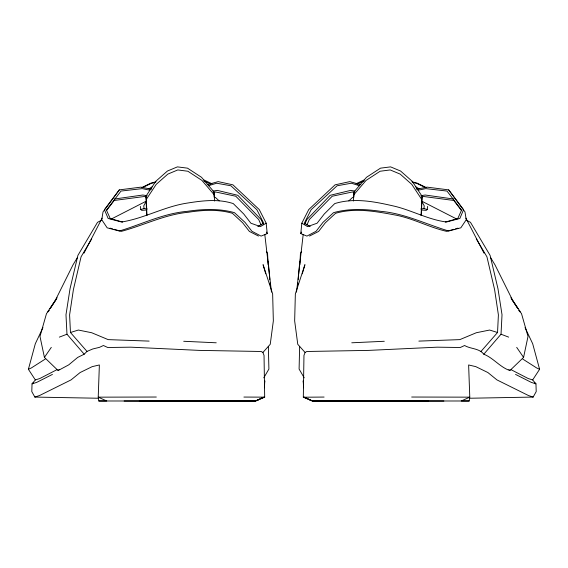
<?xml version="1.0" encoding="UTF-8"?>
<svg xmlns="http://www.w3.org/2000/svg" width="568" height="568" viewBox="0 0 568 568"><rect width="100%" height="100%" fill="white"/><g stroke="black" fill="none" stroke-linecap="round" stroke-linejoin="round"><path stroke-width="0.85" d="M510.966 369.626L528.155 378.508L532.656 379.935L535.958 383.84L536.213 391.579L533.139 397.075L528.453 395.527L496.929 379.893L487.884 372.537L475.785 366.63L468.628 364.968L469.779 397.16L469.175 400.987L312.528 401.036L303.319 397.224L303.965 355.362L305.094 352.472L306.77 351.486L368.639 350.392L437.211 347.176L460.272 347.51L464.589 345.507C470.68 349.121 479.193 348.149 483.808 354.212C493.528 358.06 499.854 367.12 509.901 370.563L523.575 357.393L528.013 336.426L521.46 313.451L518.641 310.32M299.641 346.423L299.095 369.065L304.214 377.826M421.037 215.492L422.067 196.272L412.176 181.263L400.575 171.032L390.599 166.878L380.51 168.156L366.452 177.322L354.034 191.906L353.367 201.065M421.314 215.073L422.067 196.272M353.8 197.16L354.034 191.906M481.011 351.414L497.54 332.5L498.399 314.921L494.593 289.588L486.932 256.8L476.289 238.908M483.808 354.212L501.026 334.218L502.02 314.757L497.973 288.714L490.099 255.394L470.496 222.336L466.626 220.327M264.418 387.781L264.78 380.787L264.397 384.657M299.84 264.652L300.451 253.271L301.423 251.809M297.76 284.781L297.909 283.02M298.214 279.491L298.512 275.97M298.661 274.202L299.719 261.862M416.962 189.144L427.129 187.149L448.685 189.882L464.958 211.871L466.25 219.731L460.84 227.818L448.685 231.013C426.057 224.254 404.615 213.412 380.723 211.331C365.018 209.052 348.951 208.293 333.515 212.673L322.965 222.4L316.085 231.282L306.912 236.103L300.777 233.611L301.821 223.189L308.743 209.564L335.07 184.841L349.824 181.618L360.836 184.735M296.517 292.101L303.213 234.378M420.803 208.953L423.898 208.57L424.26 205.9L421.818 201.434M421.286 209.322L422.244 210.061L426.241 210.359L427.264 209.464L427.668 206.397M98.498 398.246L34.861 397.075L31.787 391.579L32.042 383.84L35.344 379.935L28.4 369.285L35.315 343.739L42.976 327.558M302.268 273.847L304.931 264.66L295.353 293.904L294.657 320.892L297.76 344.286L305.094 352.472M306.947 225.006L309.262 219.589L332.202 196.237L352.252 192.012L353.985 192.382M300.777 233.611L301.452 232.056M304.81 224.275L306.826 219.603L330.185 195.307L350.768 190.365L355.036 191.153M83.972 253.158L102.112 218.147M146.182 201.434L143.739 205.9L144.102 208.57L147.197 208.953M263.786 377.826L268.905 369.065L268.359 346.423M91.711 238.908L81.068 256.8L73.407 289.588L69.601 314.921L70.46 332.5L86.989 351.414L92.818 348.958L99.499 347.339L103.412 345.507L107.728 347.51L130.789 347.176L199.361 350.392L261.23 351.486L262.906 352.472L264.035 355.362L264.681 397.224L255.472 401.036L98.825 400.987L98.221 397.16L99.372 364.968L92.215 366.63L80.116 372.537L71.071 379.893L39.547 395.527L34.861 397.075M77.461 257.481L72.924 265.015L55.231 300.564L50.012 308.743L56.36 299.201M532.656 379.935L539.6 369.285L532.685 343.739L525.024 327.558M146.686 215.073L145.933 196.272L155.824 181.263L167.425 171.032L177.401 166.878L187.49 168.156L201.548 177.322L213.966 191.906L214.633 201.065M146.963 215.492L146.331 199.332L156.228 184.351L167.83 174.099L177.798 169.938L187.894 171.245L201.959 180.432L214.363 194.966M47.705 311.733L57.112 297.767M86.989 351.414L84.192 354.212L77.688 357.414L68.742 364.855L58.099 370.563L44.425 357.393L51.297 347.368M151.038 189.144L140.871 187.149L119.316 189.882L103.042 211.871L101.75 219.731L107.16 227.818L119.316 231.013C141.943 224.254 163.385 213.412 187.277 211.331C202.982 209.052 219.049 208.293 234.485 212.673L245.035 222.4L251.915 231.282L261.088 236.103L267.223 233.611L266.179 223.189L259.256 209.564L232.93 184.841L218.176 181.618L207.164 184.735M119.316 189.882L104.434 209.656L108.14 218.46L121.545 222.003C144.371 218.41 164.819 206.333 187.781 203.01C202.868 200.611 218.431 198.743 233.256 203.585L243.75 214.001L250.893 223.21L260.421 226.611L266.179 223.189M106.528 210.522L114.203 200.469L144.187 196.521L145.905 196.805M353.637 194.966L366.04 180.432L380.106 171.245L390.202 169.938L400.17 174.099L411.772 184.351L421.669 199.332M262.906 352.472L270.24 344.286L273.343 320.892L272.647 293.904L263.069 264.66L265.732 273.847M49.359 310.32L46.54 313.451L39.987 336.426L44.425 357.393M58.099 370.563L59.129 369.449M348.816 200.887L352.728 197.323M146.714 209.322L145.756 210.061L141.759 210.359L140.736 209.464L140.332 206.397M33.306 382.868L32.042 383.84L36.65 382.406L52.441 374.404M45.206 359.09L31.304 367.972L28.4 369.285M150.08 189.634L151.585 188.746M257.822 226.561L263.637 223.11L256.871 209.734L230.913 185.779L216.678 183.223L208.385 185.75M148.816 188.824L152.586 186.595M101.374 220.327L97.504 222.336L77.901 255.394L70.027 288.714L65.98 314.757L66.974 334.218L84.192 354.212M111.072 219.149L145.429 201.583M57.034 369.626L39.845 378.508L35.344 379.935M309.51 236.054L318.613 231.424L325.329 222.812L335.574 213.291C355.561 207.448 376.385 211.53 396.35 215.229C413.767 218.723 429.429 227.42 446.704 231.368L453.931 229.302M142.419 187.66L150.932 183.521L155.213 182.385M141.695 187.568L151.045 183.059L156.093 181.732M357.13 184.217L364.166 180.894M356.072 183.741L363.981 180.035M255.515 400.951L263.857 397.146L264.681 397.224M232.837 400.717L254.933 401.122L259.271 399.453M59.342 337.129L66.974 334.218M70.46 332.5L78.363 330.043L91.668 332.734L108.168 339.621L149.128 341.105M455.543 228.84L457.957 228.151M445.312 222.067L457.78 218.545L461.55 210.132L446.995 191.061L425.744 188.626L418.162 190.195M140.736 209.464L144.102 208.57M214.015 192.382L215.748 192.012L235.798 196.237L258.738 219.589L261.053 225.006M212.964 191.153L217.232 190.365L237.814 195.307L261.173 219.603L263.19 224.275M308.729 399.453L313.067 401.122L315.517 400.674M422.095 196.805L423.813 196.521L453.796 200.469L461.472 210.522M420.867 195.676L425.212 195.023L453.761 199.049M114.239 199.049L142.788 195.023L147.133 195.676M303.319 397.224L324.101 397.06M384.287 341.276L351.769 342.795M418.872 341.105L459.831 339.621L476.332 332.734L489.637 330.043L497.54 332.5M313.067 401.122L335.163 400.717M469.502 398.246L533.139 397.075M156.328 397.032L98.221 397.16L106.784 401.008L98.825 400.987M139.302 400.944L238.439 400.859M469.175 400.987L461.216 401.008L469.779 397.16L411.672 397.032M176.612 401.015L250.524 401.1L141.723 401.043M329.561 400.859L428.698 400.944M391.387 401.015L317.476 401.1L426.277 401.043M124.115 401.008L255.472 401.036L263.857 397.146L243.899 397.06M443.885 401.008L312.528 401.036L304.143 397.146L312.485 400.951M216.231 342.795L183.712 341.276M252.483 400.674L254.933 401.122M149.838 190.195L142.256 188.626L121.005 191.061L106.45 210.132L110.22 218.545L122.688 222.067M411.906 181.732L416.955 183.059L426.305 187.568M412.787 182.385L417.068 183.521L425.581 187.66M423.898 208.57L427.264 209.464M110.043 228.151L112.457 228.84M114.069 229.302L121.296 231.368C143.754 225.361 164.805 214.47 188.271 212.262C202.954 209.99 217.984 209.123 232.426 213.291L242.671 222.812L249.387 231.424L258.49 236.054M359.615 185.75L351.322 183.223L337.087 185.779L311.129 209.734L304.363 223.11L310.178 226.561M501.026 334.218L508.658 337.129M539.6 369.285L536.696 367.972L522.794 359.09M204.019 180.035L211.928 183.741M203.834 180.894L210.87 184.217M515.559 374.404L531.35 382.406L535.958 383.84L534.694 382.868M422.571 201.583L456.928 219.149M415.414 186.595L419.184 188.824M416.415 188.746L417.92 189.634M301.821 223.189L307.579 226.611L317.107 223.21L324.25 214.001L334.744 203.585C354.744 197.38 375.846 201.867 395.683 206.496C412.893 210.884 428.712 219.688 446.455 222.003L459.86 218.46L463.566 209.656L448.685 189.882M215.272 197.323L219.184 200.887M508.871 369.449L509.901 370.563M516.702 347.368L523.575 357.393M510.888 297.767L520.295 311.733M511.64 299.201L517.988 308.743L512.769 300.564L495.076 265.015L490.539 257.481M266.577 251.809L267.549 253.271L268.16 264.652M465.888 218.147L484.028 253.158M266.548 232.056L267.223 233.611M145.933 196.272L146.331 199.332M264.787 234.378L271.483 292.101M303.603 384.657L303.22 380.787L303.582 387.781M268.281 261.862L269.339 274.202M269.488 275.97L269.786 279.491M270.091 283.02L270.24 284.781M213.966 191.906L214.2 197.16"/></g></svg>
